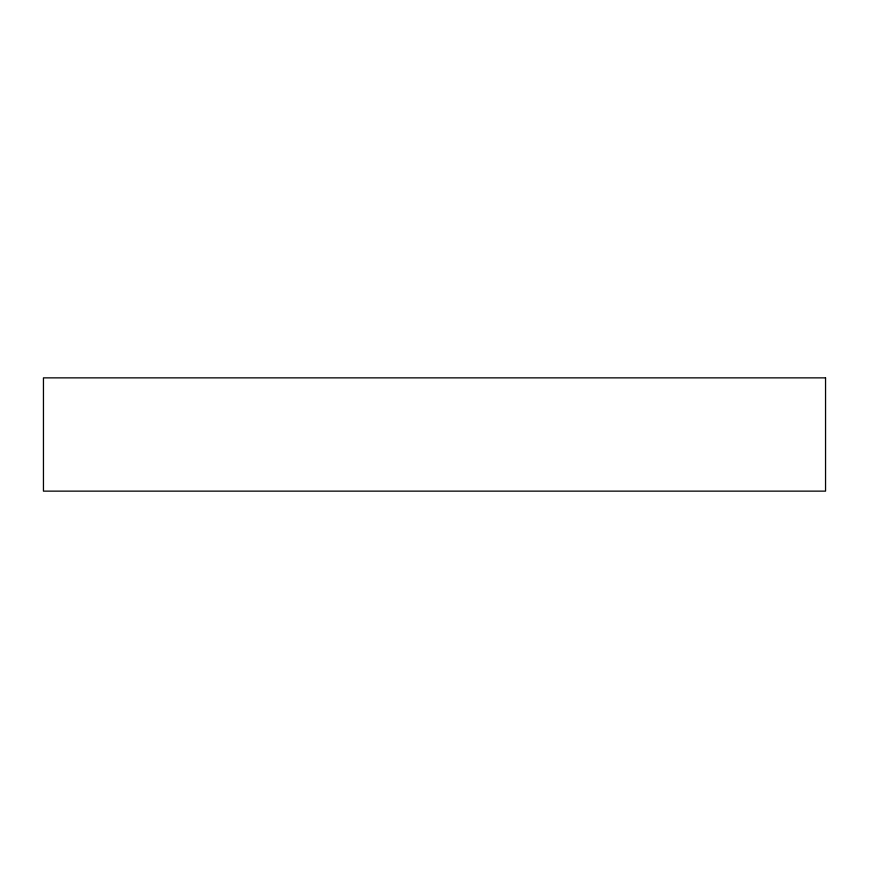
<?xml version="1.0" encoding="UTF-8"?>
<svg xmlns="http://www.w3.org/2000/svg" width="869" height="869" viewBox="0 0 869 869"><rect width="100%" height="100%" fill="white"/><g stroke="black" fill="none" stroke-linecap="round" stroke-linejoin="round"><path stroke-width="1.3" d="M825.55 377.863L43.45 377.863L43.45 491.137L825.55 491.137L825.55 377.863"/></g></svg>
